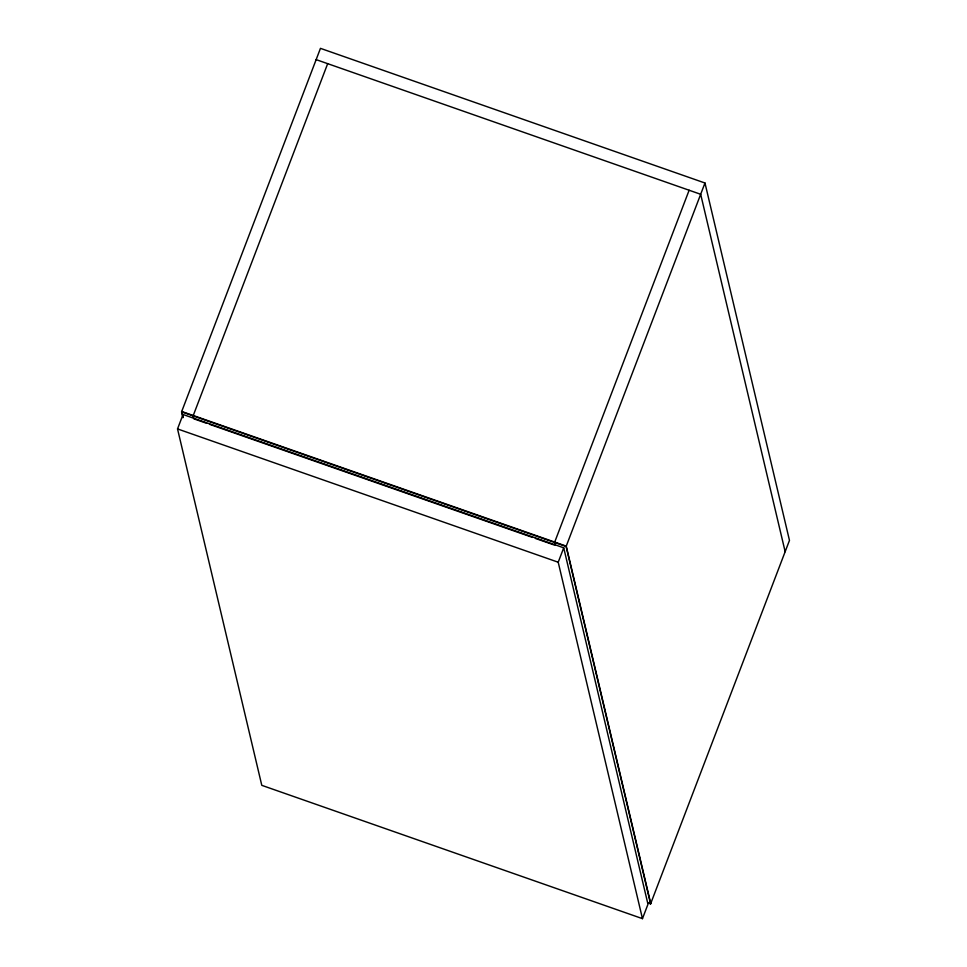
<?xml version="1.0" encoding="UTF-8"?>
<svg xmlns="http://www.w3.org/2000/svg" width="967" height="967" viewBox="0 0 967 967"><rect width="100%" height="100%" fill="white"/><g stroke="black" fill="none" stroke-linecap="round" stroke-linejoin="round"><path stroke-width="1.45" d="M182.968 417.708L181.578 411.845L320.464 48.35L704.979 183.005L789.471 540.396L650.586 903.891L648.023 902.997M177.529 428.925L183.041 414.505L563.725 547.818L647.975 904.23L642.463 918.65L261.791 785.337L177.529 428.925L558.213 562.226L642.463 918.65M327.68 63.665L193.11 415.883L193.811 418.808L206.612 423.292M689.133 190.245L554.562 542.463L555.263 545.388M558.213 562.226L563.725 547.818M650.586 903.891L566.106 546.5L704.979 183.005M316.149 59.628L700.676 194.282L785.156 551.686M181.578 411.845L566.106 546.5M209.464 424.283L532.491 537.41M535.331 538.401L553.837 544.88M648.168 902.622L650.731 903.516L566.251 546.125L181.723 411.471L183.114 417.321"/></g></svg>
